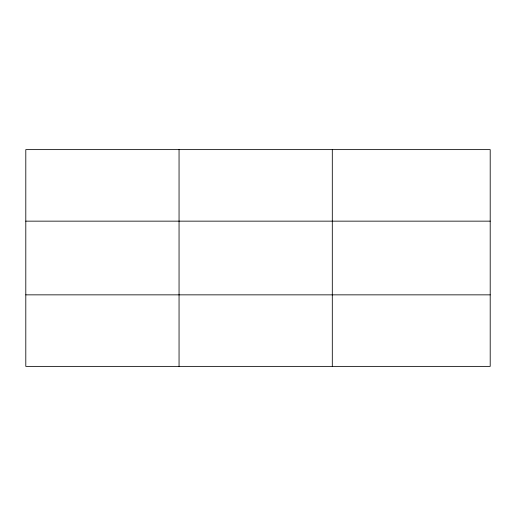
<?xml version="1.0" encoding="UTF-8"?>
<svg xmlns="http://www.w3.org/2000/svg" width="516" height="516" viewBox="0 0 516 516"><rect width="100%" height="100%" fill="white"/><g stroke="black" fill="none" stroke-linecap="round" stroke-linejoin="round"><path stroke-width="0.77" d="M179.052 366.379L179.052 149.621M332.304 366.379L332.304 149.621M490.2 294.849L490.2 366.379L25.8 366.379L25.8 149.621L490.2 149.621L490.2 294.849L25.8 294.849M25.8 221.151L490.2 221.151"/></g></svg>
